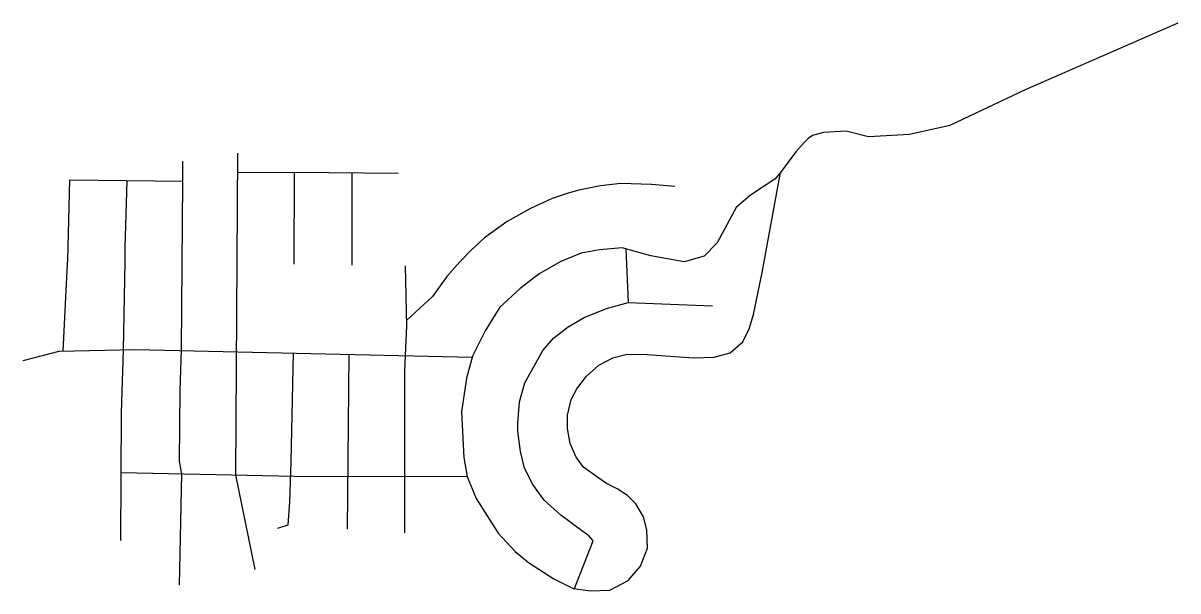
# Model space of a CAD drawing. Header units: metres. Extents: x 341650 to 342923, y 7372565 to 7373191.
import ezdxf

# ---------------------------------------------------------------- set-up
doc = ezdxf.new("R2010")
doc.units = ezdxf.units.M
for name, color, linetype, true_color in [('MCT - RUA AUGUSTO ROSA DA SILVA', 18, 'Continuous', 0x000000), ('RUA AGOSTINHO MASINI - 28_12_20 - PASTA ÚNICA - DJI_0160', 18, 'Continuous', 0x000000), ('RUA ALBINA SILVA - 28_12_20 - PASTA ÚNICA - DJI_0161', 18, 'Continuous', 0x000000), ('RUA ANTONIO FRANCISCO ZANELLATO', 18, 'Continuous', 0x000000), ('RUA ANTONIO MENEGHETTI - 28_12_20 - PASTA ÚNICA - DJI_0162', 18, 'Continuous', 0x000000), ('RUA EMA CIPRIANI BRUNI - 28_12_20 - PASTA ÚNICA - DJI_0001', 18, 'Continuous', 0x000000), ('RUA EMÍLIO STUCHI - 28_12_20 - PASTA ÚNICA - DJI_0008', 18, 'Continuous', 0x000000), ('RUA GIUSEPPE SABATINI - 28_12_20 - PASTA ÚNICA - DJI_0038', 18, 'Continuous', 0x000000), ('RUA JACINTO SIMIONATO FILHO - 28_12_20 - PASTA ÚNICA - DJI_0035', 18, 'Continuous', 0x000000), ('RUA JOSÉ GOMES MORENO - 28_12_20 - PASTA ÚNICA - DJI_0006 - DJI_0165', 18, 'Continuous', 0x000000), ('RUA JOÃO TURBAY - 28_12_20 - PASTA ÚNICA - DJI_0009', 18, 'Continuous', 0x000000), ('RUA JULIO BARAZAL SALGADO - 28_12_20 - PASTA ÚNICA - DJI_0164', 18, 'Continuous', 0x000000), ('RUA LUIZ DALMOLIN - 28_12_20 - PASTA ÚNICA - DJI_0163', 18, 'Continuous', 0x000000), ('RUA NICOLA FELTRIN - 28_12_20 - PASTA ÚNICA - DJI_0039', 18, 'Continuous', 0x000000), ('RUA OMAR DAIBERT - 28_12_20 - PASTA ÚNICA - DJI_0004', 18, 'Continuous', 0x000000), ('RUA PASTOR TITO RODRIGUES LINHARES - 28_12_20 - PASTA ÚNICA - DJI_0007', 18, 'Continuous', 0x000000), ('RUA SALIM MAHFOUD - 28_12_20 - PASTA ÚNICA - DJI_0036', 18, 'Continuous', 0x000000), ('RUA SEBASTIÃO BRUNI - 28_12_20 - PASTA ÚNICA - DJI_0159', 18, 'Continuous', 0x000000)]:
    doc.layers.add(name, color=color, linetype=linetype, true_color=true_color)

msp = doc.modelspace()

# ---------------------------------------------------------------- linework, layer by layer
at = {"layer": 'MCT - RUA AUGUSTO ROSA DA SILVA', "color": 11, "true_color": 0xf27172}
msp.add_lwpolyline([(342257.4, 7372567.7), (342277.9, 7372620.2)], dxfattribs=at)
at = {"layer": 'RUA AGOSTINHO MASINI - 28_12_20 - PASTA ÚNICA - DJI_0160', "color": 11, "true_color": 0xf27172}
msp.add_lwpolyline([(342008.6, 7372826), (342006.8, 7372633.1)], dxfattribs=at)
at = {"layer": 'RUA ALBINA SILVA - 28_12_20 - PASTA ÚNICA - DJI_0161', "color": 11, "true_color": 0xf27172}
msp.add_lwpolyline([(341930.5, 7372634.3), (341942, 7372637.8), (341943.8, 7372662.9), (341945.2, 7372707.3), (341947.8, 7372827.3)], dxfattribs=at)
at = {"layer": 'RUA ANTONIO FRANCISCO ZANELLATO', "color": 11, "true_color": 0xf27172}
msp.add_lwpolyline([(342922.5, 7373190.5), (342754.2, 7373117.1), (342671, 7373077.7), (342626.9, 7373068), (342581.4, 7373065.2), (342556.8, 7373071.4), (342531.8, 7373070.2), (342519.7, 7373066.6), (342514.9, 7373063.5), (342510.6, 7373059), (342501.6, 7373048.9), (342484.7, 7373025.9)], dxfattribs=at)
at = {"layer": 'RUA ANTONIO MENEGHETTI - 28_12_20 - PASTA ÚNICA - DJI_0162', "color": 11, "true_color": 0xf27172}
msp.add_lwpolyline([(341886, 7373047.4), (341883.9, 7372692.9), (341905, 7372588.9)], dxfattribs=at)
at = {"layer": 'RUA EMA CIPRIANI BRUNI - 28_12_20 - PASTA ÚNICA - DJI_0001', "color": 11, "true_color": 0xf27172}
msp.add_lwpolyline([(341757.9, 7372695.6), (341949, 7372691.5), (342139.1, 7372691.2)], dxfattribs=at)
at = {"layer": 'RUA EMÍLIO STUCHI - 28_12_20 - PASTA ÚNICA - DJI_0008', "color": 11, "true_color": 0xf27172}
msp.add_lwpolyline([(342012, 7373025.3), (342012.2, 7372924)], dxfattribs=at)
at = {"layer": 'RUA GIUSEPPE SABATINI - 28_12_20 - PASTA ÚNICA - DJI_0038', "color": 11, "true_color": 0xf27172}
msp.add_lwpolyline([(342313.9, 7372941.9), (342316.7, 7372882.7)], dxfattribs=at)
at = {"layer": 'RUA JACINTO SIMIONATO FILHO - 28_12_20 - PASTA ÚNICA - DJI_0035', "color": 11, "true_color": 0xf27172}
msp.add_lwpolyline([(342368, 7373010.5), (342342.4, 7373012.9), (342308.5, 7373013.9), (342286.3, 7373011.5), (342262.1, 7373006.7), (342250.4, 7373003.4), (342232.9, 7372997.3), (342209.1, 7372986.2), (342183.2, 7372972), (342158.3, 7372954), (342143.6, 7372940.3), (342131.3, 7372927.5), (342116.9, 7372911.3), (342101.1, 7372889.4), (342072.5, 7372863.1)], dxfattribs=at)
at = {"layer": 'RUA JOSÉ GOMES MORENO - 28_12_20 - PASTA ÚNICA - DJI_0006 - DJI_0165', "color": 11, "true_color": 0xf27172}
msp.add_lwpolyline([(341694.1, 7372829.4), (341698.7, 7372925.6), (341699.1, 7372929.3), (341701.2, 7373017.9), (341825.4, 7373016.3)], dxfattribs=at)
at = {"layer": 'RUA JOÃO TURBAY - 28_12_20 - PASTA ÚNICA - DJI_0009', "color": 11, "true_color": 0xf27172}
msp.add_lwpolyline([(341948.5, 7373025.9), (341948.1, 7372924.9)], dxfattribs=at)
at = {"layer": 'RUA JULIO BARAZAL SALGADO - 28_12_20 - PASTA ÚNICA - DJI_0164', "color": 11, "true_color": 0xf27172}
msp.add_lwpolyline([(341757.4, 7372620.7), (341758.4, 7372761.3), (341760.4, 7372830.7), (341762.2, 7372927.6), (341762.4, 7372942.9), (341764.6, 7373017)], dxfattribs=at)
at = {"layer": 'RUA LUIZ DALMOLIN - 28_12_20 - PASTA ÚNICA - DJI_0163', "color": 11, "true_color": 0xf27172}
msp.add_lwpolyline([(341825.6, 7373038.6), (341825.4, 7373016.3), (341823.9, 7372831), (341822.6, 7372785.8), (341821.6, 7372707.8), (341824.3, 7372694.2), (341821.8, 7372571.4)], dxfattribs=at)
at = {"layer": 'RUA NICOLA FELTRIN - 28_12_20 - PASTA ÚNICA - DJI_0039', "color": 11, "true_color": 0xf27172}
msp.add_lwpolyline([(342277.9, 7372620.2), (342273.4, 7372626), (342266.8, 7372630.8), (342242.5, 7372648.5), (342224.1, 7372665), (342211.7, 7372682.4), (342202.5, 7372700.5), (342198.1, 7372718.9), (342195.1, 7372741.3), (342194.9, 7372750), (342196.9, 7372773.4), (342202.6, 7372794.5), (342222.6, 7372829.9), (342234.5, 7372843.5), (342250.6, 7372855.9), (342268.2, 7372866.5), (342292.8, 7372876.2), (342316.7, 7372882.7), (342409.5, 7372879)], dxfattribs=at)
at = {"layer": 'RUA OMAR DAIBERT - 28_12_20 - PASTA ÚNICA - DJI_0004', "color": 11, "true_color": 0xf27172}
msp.add_lwpolyline([(341649.8, 7372819.1), (341689.4, 7372829.3), (341773.3, 7372831), (342144.8, 7372822.7)], dxfattribs=at)
at = {"layer": 'RUA PASTOR TITO RODRIGUES LINHARES - 28_12_20 - PASTA ÚNICA - DJI_0007', "color": 11, "true_color": 0xf27172}
msp.add_lwpolyline([(342063.3, 7373024.9), (341948.5, 7373025.9), (341885.7, 7373025.6)], dxfattribs=at)
at = {"layer": 'RUA SALIM MAHFOUD - 28_12_20 - PASTA ÚNICA - DJI_0036', "color": 11, "true_color": 0xf27172}
msp.add_lwpolyline([(342484.7, 7373025.9), (342478.3, 7373018.6), (342451.6, 7373000.9), (342435.7, 7372987.6), (342414.9, 7372948.6), (342400.4, 7372933.8), (342378.4, 7372927.8), (342341.6, 7372934.2), (342310.2, 7372942.9), (342285.1, 7372940.8), (342264.9, 7372937.2), (342242.3, 7372928), (342218.5, 7372914.5), (342197.5, 7372898.3), (342175.2, 7372877.7), (342158.9, 7372851.5), (342145, 7372823.6), (342138.6, 7372799.5), (342133.1, 7372762.5), (342135.6, 7372712.3), (342139.1, 7372691.2), (342149, 7372666.9), (342173.4, 7372628.9), (342192.1, 7372608.7), (342206.9, 7372596.6), (342234.7, 7372578.4), (342256.1, 7372567.9), (342275.5, 7372565.2), (342296.6, 7372566.1), (342316.5, 7372576.8), (342330.1, 7372592.4), (342337.8, 7372612.3), (342337.1, 7372632.3), (342333.4, 7372646.7), (342325, 7372661), (342316, 7372670.3), (342304.5, 7372677.8), (342292.9, 7372683.4), (342280.5, 7372691.8), (342267.5, 7372701.4), (342259.3, 7372712.6), (342252.7, 7372727.7), (342249.9, 7372744), (342249.7, 7372758.8), (342253.8, 7372776.1), (342260.1, 7372787.6), (342270.7, 7372801.6), (342284.5, 7372813.7), (342299.6, 7372821.8), (342315.6, 7372826), (342337.5, 7372825.7), (342388.7, 7372822), (342411.6, 7372822.6), (342429.2, 7372827.5), (342443, 7372839.6), (342450, 7372853.7), (342454.9, 7372869.6), (342464.4, 7372915.8), (342484.7, 7373025.9)], dxfattribs=at)
at = {"layer": 'RUA SEBASTIÃO BRUNI - 28_12_20 - PASTA ÚNICA - DJI_0159', "color": 11, "true_color": 0xf27172}
msp.add_lwpolyline([(342070.5, 7372629), (342070.5, 7372806.7), (342071.2, 7372824.9), (342072.6, 7372856.9), (342071.1, 7372923.2)], dxfattribs=at)

doc.saveas('drawing.dxf')
